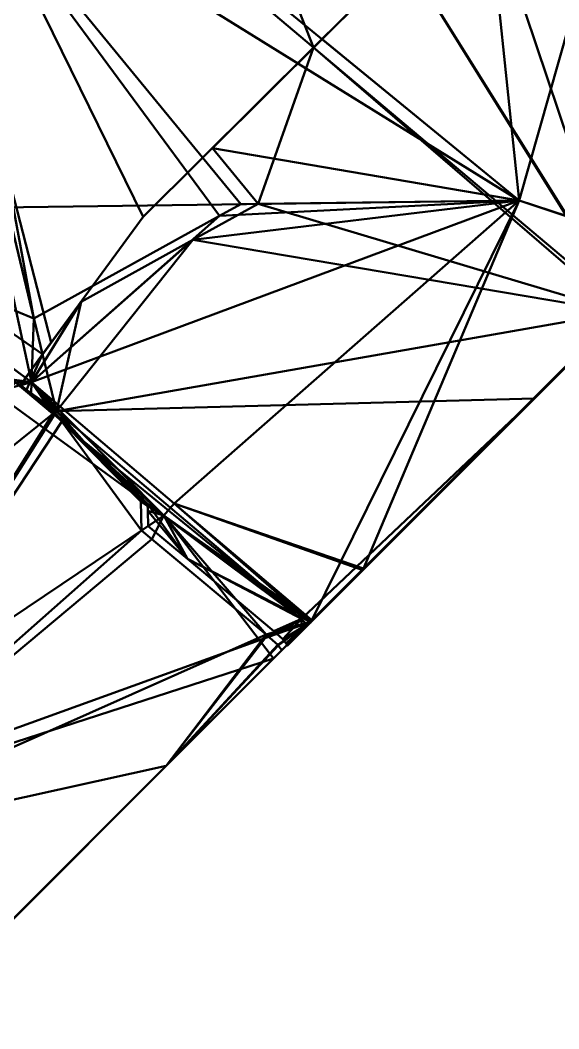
# Model space of a CAD drawing. Header units: metres. Extents: x -61.3 to -25, y -28 to 7.9.
# Drawn here: x -47.77 to -44.36, y -26.71 to -20.32 of the extents above; entities that cross this region are included whole.
import ezdxf

# ---------------------------------------------------------------- set-up
doc = ezdxf.new("R2010")
doc.units = ezdxf.units.M
for name, color, linetype, lineweight in [('0 BB  All Built Structures in Proposed site', 7, 'Continuous', 50), ('0 BB  All Untouched Project Ground Layers in Proposed site', 7, 'Continuous', 50), ('0 BB  Fill', 7, 'Continuous', 50)]:
    doc.layers.add(name, color=color, linetype=linetype, lineweight=lineweight)

# ---------------------------------------------------------------- blocks, each defined once
blk = doc.blocks.new('1a211841-4f0e-48f3-9a79-7b44c0794f60')
at = {"layer": '0 BB  All Built Structures in Proposed site', "color": 121, "linetype": 'Continuous', "lineweight": 50, "true_color": 0x6cfee8, "transparency": 33554687}
for points in [[(-45.9157, -20.4936, 31.6687), (-48.6526, -18.1883, 31.6687), (-47.5039, -16.4476, 32.2783)], [(-48.6526, -18.1883, 31.6992), (-45.9157, -20.4936, 31.6992), (-47.5039, -16.4476, 32.3088)], [(-45.9157, -20.4936, 31.6687), (-47.5039, -16.4476, 32.2783), (-45.336, -19.9178, 31.9082)], [(-47.5039, -16.4476, 32.3088), (-45.9157, -20.4936, 31.6992), (-45.336, -19.9178, 31.9387)], [(-47.6309, -22.4358, 31.1069), (-50.6803, -20.3203, 31.0948), (-48.6526, -18.1883, 31.6687)], [(-50.6803, -20.3203, 31.1253), (-47.6309, -22.4358, 31.1374), (-48.6526, -18.1883, 31.6992)], [(-47.6309, -22.4358, 31.1069), (-48.6526, -18.1883, 31.6687), (-47.5771, -22.3622, 31.1266)], [(-48.6526, -18.1883, 31.6992), (-47.6309, -22.4358, 31.1374), (-47.5771, -22.3622, 31.1571)], [(-47.5771, -22.3622, 31.1266), (-48.6526, -18.1883, 31.6687), (-46.9951, -21.5657, 31.34)], [(-48.6526, -18.1883, 31.6992), (-47.5771, -22.3622, 31.1571), (-46.9951, -21.5657, 31.3705)], [(-46.9951, -21.5657, 31.34), (-48.6526, -18.1883, 31.6687), (-45.9157, -20.4936, 31.6687)], [(-48.6526, -18.1883, 31.6992), (-46.9951, -21.5657, 31.3705), (-45.9157, -20.4936, 31.6992)], [(-45.9157, -20.4936, 31.6992), (-45.9157, -20.4936, 31.6687), (-45.336, -19.9178, 31.9082)], [(-45.9157, -20.4936, 31.6992), (-45.336, -19.9178, 31.9082), (-45.336, -19.9178, 31.9387)], [(-47.6309, -22.4358, 31.1069), (-47.774, -22.6316, 31.0591), (-50.6803, -20.3203, 31.0948)], [(-50.6803, -20.3203, 31.1253), (-47.774, -22.6316, 31.0896), (-47.6309, -22.4358, 31.1374)], [(-46.9951, -21.5657, 31.34), (-45.9157, -20.4936, 31.6687), (-46.9951, -21.5657, 31.3705)], [(-45.9157, -20.4936, 31.6992), (-46.9951, -21.5657, 31.3705), (-45.9157, -20.4936, 31.6687)], [(-47.5771, -22.3622, 31.1571), (-47.5771, -22.3622, 31.1266), (-46.9951, -21.5657, 31.34)], [(-47.5771, -22.3622, 31.1571), (-46.9951, -21.5657, 31.34), (-46.9951, -21.5657, 31.3705)], [(-47.6309, -22.4358, 31.1374), (-47.6309, -22.4358, 31.1069), (-47.5771, -22.3622, 31.1266)], [(-47.6309, -22.4358, 31.1374), (-47.5771, -22.3622, 31.1266), (-47.5771, -22.3622, 31.1571)], [(-47.774, -22.6316, 31.0896), (-47.774, -22.6316, 31.0591), (-47.6309, -22.4358, 31.1069)], [(-47.774, -22.6316, 31.0896), (-47.6309, -22.4358, 31.1069), (-47.6309, -22.4358, 31.1374)]]:
    blk.add_3dface(points, dxfattribs=at)
blk = doc.blocks.new('f19161e1-4d41-47b8-92b2-5d887346f939')
at = {"layer": '0 BB  All Untouched Project Ground Layers in Proposed site', "color": 40, "linetype": 'Continuous', "lineweight": 50, "true_color": 0xffd700, "transparency": 33554687}
for points in [[(-48.85, -17.9971, 31.0896), (-44.6147, -21.4613, 31.0896), (-49.1659, -21.5223, 30.5002)], [(-48.85, -17.9971, 31.6992), (-48.2406, -19.2152, 31.5871), (-44.6147, -21.4613, 31.6992)], [(-44.6147, -21.4613, 31.6992), (-43.7932, -18.5727, 32.3088), (-48.85, -17.9971, 31.6992)], [(-43.7932, -18.5727, 31.6992), (-44.6147, -21.4613, 31.0896), (-48.85, -17.9971, 31.0896)], [(-43.6055, -21.7987, 31.6992), (-43.7932, -18.5727, 32.3088), (-44.6147, -21.4613, 31.6992)], [(-43.6007, -21.7939, 31.0908), (-44.6147, -21.4613, 31.0896), (-43.7932, -18.5727, 31.6992)], [(-48.4738, -18.9314, 31.6009), (-47.7976, -22.162, 31.162), (-47.6855, -22.2085, 31.1674)], [(-47.6855, -22.2085, 31.1674), (-48.2407, -19.2151, 31.5864), (-48.4738, -18.9314, 31.6009)], [(-46.3754, -21.4849, 31.4712), (-48.2406, -19.2152, 31.5871), (-48.2407, -19.2151, 31.5864)], [(-46.3754, -21.4849, 31.4712), (-48.2407, -19.2151, 31.5864), (-46.3754, -21.4849, 31.4705)], [(-48.2407, -19.2151, 31.5864), (-47.6855, -22.2085, 31.1674), (-46.5108, -21.5597, 31.4392)], [(-46.3754, -21.4849, 31.4705), (-48.2407, -19.2151, 31.5864), (-46.5108, -21.5597, 31.4392)], [(-44.6147, -21.4613, 31.6992), (-48.2406, -19.2152, 31.5871), (-46.3754, -21.4849, 31.4712)], [(-47.7013, -22.6133, 30.48), (-49.1659, -21.5223, 30.5002), (-44.6147, -21.4613, 31.0896)], [(-47.9379, -22.6763, 30.48), (-49.1659, -21.5223, 30.5002), (-47.7013, -22.6133, 30.48)], [(-46.7978, -23.3805, 30.48), (-47.7013, -22.6133, 30.48), (-44.6147, -21.4613, 31.0896)], [(-47.7013, -22.6133, 31.0896), (-46.7978, -23.3805, 31.0896), (-44.6147, -21.4613, 31.6992)], [(-47.7013, -22.6133, 31.0896), (-44.6147, -21.4613, 31.6992), (-46.5108, -21.5597, 31.4399)], [(-45.9271, -24.1199, 31.0896), (-44.6147, -21.4613, 31.6992), (-46.7978, -23.3805, 31.0896)], [(-45.5996, -23.7925, 30.5778), (-46.7978, -23.3805, 30.48), (-44.6147, -21.4613, 31.0896)], [(-46.5108, -21.5597, 31.4399), (-44.6147, -21.4613, 31.6992), (-46.3754, -21.4849, 31.4712)], [(-46.5108, -21.5597, 31.4399), (-46.3754, -21.4849, 31.4712), (-46.3754, -21.4849, 31.4705)], [(-46.5108, -21.5597, 31.4399), (-46.3754, -21.4849, 31.4705), (-46.5108, -21.5597, 31.4392)], [(-45.9271, -24.1199, 31.0896), (-45.5996, -23.7925, 31.1874), (-44.6147, -21.4613, 31.6992)], [(-45.5996, -23.7925, 31.1874), (-43.6055, -21.7987, 31.6992), (-44.6147, -21.4613, 31.6992)], [(-43.6055, -21.7987, 31.0896), (-45.5996, -23.7925, 30.5778), (-44.6147, -21.4613, 31.0896)], [(-43.6007, -21.7939, 31.0908), (-43.6055, -21.7987, 31.0896), (-44.6147, -21.4613, 31.0896)], [(-46.5108, -21.5597, 31.4399), (-47.6855, -22.2085, 31.1681), (-47.7013, -22.6133, 31.0896)], [(-47.6855, -22.2085, 31.1681), (-46.5108, -21.5597, 31.4399), (-47.6855, -22.2085, 31.1674)], [(-46.5108, -21.5597, 31.4399), (-46.5108, -21.5597, 31.4392), (-47.6855, -22.2085, 31.1674)], [(-47.7013, -22.6133, 31.0896), (-48.9488, -21.684, 31.1068), (-48.8524, -21.7622, 31.1054)], [(-48.9488, -21.684, 31.1068), (-47.7013, -22.6133, 31.0896), (-47.7977, -22.162, 31.1627)], [(-47.7013, -22.6133, 31.0896), (-48.8524, -21.7622, 31.1054), (-47.8234, -22.5961, 31.0903)], [(-43.6055, -21.7987, 31.0896), (-43.6055, -21.7987, 31.6992), (-45.5996, -23.7925, 31.1874)], [(-43.6055, -21.7987, 31.0896), (-45.5996, -23.7925, 31.1874), (-45.5996, -23.7925, 30.5778)], [(-47.7977, -22.162, 31.1627), (-47.6855, -22.2085, 31.1681), (-47.6855, -22.2085, 31.1674)], [(-47.7977, -22.162, 31.1627), (-47.6855, -22.2085, 31.1674), (-47.7976, -22.162, 31.162)], [(-47.7977, -22.162, 31.1627), (-47.7013, -22.6133, 31.0896), (-47.6855, -22.2085, 31.1681)], [(-47.8234, -22.5961, 31.0903), (-47.8015, -22.6146, 31.0899), (-47.7013, -22.6133, 31.0896)], [(-47.8015, -22.6146, 31.0892), (-50.4026, -25.0932, 30.5227), (-47.5653, -22.8139, 31.0854)], [(-47.9379, -22.6763, 30.48), (-47.7013, -22.6133, 30.48), (-46.8629, -23.4572, 30.4641)], [(-47.8015, -22.6146, 31.0899), (-47.7786, -22.6339, 31.0896), (-47.7013, -22.6133, 31.0896)], [(-47.5653, -22.8139, 31.0854), (-47.7786, -22.6339, 31.0896), (-47.8015, -22.6146, 31.0892)], [(-47.5653, -22.8139, 31.0861), (-47.7013, -22.6133, 31.0896), (-47.7786, -22.6339, 31.0896)], [(-47.7786, -22.6339, 31.0896), (-47.5653, -22.8139, 31.0854), (-47.5653, -22.8139, 31.0861)], [(-47.7013, -22.6133, 30.48), (-46.7978, -23.3805, 30.48), (-46.8629, -23.4572, 30.4641)], [(-47.5101, -22.8616, 31.0851), (-47.7013, -22.6133, 31.0896), (-47.5564, -22.8164, 31.086)], [(-47.7013, -22.6133, 31.0896), (-47.5101, -22.8616, 31.0851), (-46.8629, -23.4572, 31.0737)], [(-47.7013, -22.6133, 31.0896), (-47.5653, -22.8139, 31.0861), (-47.5645, -22.8141, 31.0861)], [(-47.7013, -22.6133, 31.0896), (-47.5645, -22.8141, 31.0861), (-47.5564, -22.8164, 31.086)], [(-47.7013, -22.6133, 31.0896), (-46.8629, -23.4572, 31.0737), (-46.7978, -23.3805, 31.0896)], [(-46.8629, -23.4572, 30.4641), (-50.0993, -25.634, 29.8704), (-47.9379, -22.6763, 30.48)], [(-47.5653, -22.8139, 31.0854), (-50.4026, -25.0932, 30.5227), (-49.3019, -25.5841, 30.48)], [(-49.3019, -25.5841, 30.48), (-47.5645, -22.8141, 31.0854), (-47.5653, -22.8139, 31.0854)], [(-49.3019, -25.5841, 30.48), (-47.5564, -22.8164, 31.0853), (-47.5645, -22.8141, 31.0854)], [(-47.5101, -22.8616, 31.0845), (-47.5564, -22.8164, 31.0853), (-49.3019, -25.5841, 30.48)], [(-47.5101, -22.8616, 31.0845), (-49.3019, -25.5841, 30.48), (-47.004, -23.5521, 31.0471)], [(-47.5645, -22.8141, 31.0861), (-47.5653, -22.8139, 31.0861), (-47.5653, -22.8139, 31.0854)], [(-47.5645, -22.8141, 31.0861), (-47.5653, -22.8139, 31.0854), (-47.5645, -22.8141, 31.0854)], [(-47.5564, -22.8164, 31.086), (-47.5645, -22.8141, 31.0861), (-47.5564, -22.8164, 31.0853)], [(-47.5645, -22.8141, 31.0861), (-47.5645, -22.8141, 31.0854), (-47.5564, -22.8164, 31.0853)], [(-47.5101, -22.8616, 31.0851), (-47.5564, -22.8164, 31.086), (-47.5564, -22.8164, 31.0853)], [(-47.5101, -22.8616, 31.0851), (-47.5564, -22.8164, 31.0853), (-47.5101, -22.8616, 31.0845)], [(-47.0093, -23.3508, 31.0759), (-47.5101, -22.8616, 31.0851), (-47.0093, -23.3508, 31.0752)], [(-47.5101, -22.8616, 31.0851), (-47.5101, -22.8616, 31.0845), (-47.0093, -23.3508, 31.0752)], [(-47.5101, -22.8616, 31.0845), (-47.0089, -23.3677, 31.0728), (-47.0093, -23.3508, 31.0752)], [(-47.0089, -23.3677, 31.0728), (-47.5101, -22.8616, 31.0845), (-47.004, -23.5521, 31.0471)], [(-47.5101, -22.8616, 31.0851), (-47.0093, -23.3508, 31.0759), (-46.8629, -23.4572, 31.0737)], [(-47.0089, -23.3677, 31.0735), (-47.0093, -23.3508, 31.0759), (-47.0093, -23.3508, 31.0752)], [(-47.0089, -23.3677, 31.0735), (-47.0093, -23.3508, 31.0752), (-47.0089, -23.3677, 31.0728)], [(-47.0089, -23.3677, 31.0735), (-46.8629, -23.4572, 31.0737), (-47.0093, -23.3508, 31.0759)], [(-47.004, -23.5521, 31.0478), (-47.0089, -23.3677, 31.0735), (-47.004, -23.5521, 31.0471)], [(-47.0089, -23.3677, 31.0735), (-47.0089, -23.3677, 31.0728), (-47.004, -23.5521, 31.0471)], [(-47.0089, -23.3677, 31.0735), (-47.004, -23.5521, 31.0478), (-46.8629, -23.4572, 31.0737)], [(-45.9271, -24.1199, 30.48), (-46.8629, -23.4572, 30.4641), (-46.7978, -23.3805, 30.48)], [(-45.937, -24.1298, 31.0874), (-46.7978, -23.3805, 31.0896), (-46.8629, -23.4572, 31.0737)], [(-45.937, -24.1298, 31.0874), (-45.9271, -24.1199, 31.0896), (-46.7978, -23.3805, 31.0896)], [(-45.5996, -23.7925, 30.5778), (-45.9271, -24.1199, 30.48), (-46.7978, -23.3805, 30.48)], [(-45.937, -24.1298, 30.4778), (-50.0993, -25.634, 29.8704), (-46.8629, -23.4572, 30.4641)], [(-47.004, -23.5521, 31.0478), (-46.9388, -23.6066, 31.0479), (-46.8629, -23.4572, 31.0737)], [(-46.2151, -24.2105, 31.0492), (-46.8629, -23.4572, 31.0737), (-46.9388, -23.6066, 31.0479)], [(-45.9271, -24.1199, 30.48), (-45.937, -24.1298, 30.4778), (-46.8629, -23.4572, 30.4641)], [(-46.8629, -23.4572, 31.0737), (-46.2151, -24.2105, 31.0492), (-45.937, -24.1298, 31.0874)], [(-46.9388, -23.6065, 31.0472), (-47.004, -23.5521, 31.0471), (-49.3019, -25.5841, 30.48)], [(-46.9388, -23.6066, 31.0479), (-47.004, -23.5521, 31.0478), (-47.004, -23.5521, 31.0471)], [(-46.9388, -23.6066, 31.0479), (-47.004, -23.5521, 31.0471), (-46.9388, -23.6065, 31.0472)], [(-49.3019, -25.5841, 30.48), (-46.2151, -24.2105, 31.0485), (-46.9388, -23.6065, 31.0472)], [(-46.9388, -23.6066, 31.0479), (-46.9388, -23.6065, 31.0472), (-46.2151, -24.2105, 31.0485)], [(-46.2151, -24.2105, 31.0492), (-46.9388, -23.6066, 31.0479), (-46.2151, -24.2105, 31.0485)], [(-45.5996, -23.7925, 31.1874), (-45.9271, -24.1199, 31.0896), (-45.5996, -23.7925, 30.5778)], [(-45.9271, -24.1199, 30.48), (-45.5996, -23.7925, 30.5778), (-45.9271, -24.1199, 31.0896)], [(-45.937, -24.1298, 30.4778), (-46.1686, -24.3614, 30.4262), (-50.0993, -25.634, 29.8704)], [(-46.2091, -24.2159, 31.0492), (-45.937, -24.1298, 31.0874), (-46.2151, -24.2105, 31.0492)], [(-45.937, -24.1298, 31.0874), (-46.2091, -24.2159, 31.0492), (-46.1427, -24.2749, 31.0489)], [(-46.1175, -24.3103, 31.0465), (-46.1686, -24.3614, 30.4262), (-45.937, -24.1298, 30.4778)], [(-45.937, -24.1298, 31.0874), (-46.1427, -24.2749, 31.0489), (-46.139, -24.2801, 31.0486)], [(-45.937, -24.1298, 31.0874), (-46.139, -24.2801, 31.0486), (-46.1175, -24.3103, 31.0472)], [(-46.1175, -24.3103, 31.0465), (-45.937, -24.1298, 31.0874), (-46.1175, -24.3103, 31.0472)], [(-45.937, -24.1298, 30.4778), (-45.937, -24.1298, 31.0874), (-46.1175, -24.3103, 31.0465)], [(-45.9271, -24.1199, 30.48), (-45.9271, -24.1199, 31.0896), (-45.937, -24.1298, 31.0874)], [(-45.937, -24.1298, 30.4778), (-45.9271, -24.1199, 30.48), (-45.937, -24.1298, 31.0874)], [(-46.2151, -24.2105, 31.0485), (-49.3019, -25.5841, 30.48), (-46.8487, -25.0414, 30.8541)], [(-46.8487, -25.0414, 30.8541), (-46.2091, -24.2159, 31.0485), (-46.2151, -24.2105, 31.0485)], [(-46.1427, -24.2749, 31.0482), (-46.2091, -24.2159, 31.0485), (-46.8487, -25.0414, 30.8541)], [(-46.2091, -24.2159, 31.0492), (-46.2151, -24.2105, 31.0492), (-46.2151, -24.2105, 31.0485)], [(-46.2091, -24.2159, 31.0492), (-46.2151, -24.2105, 31.0485), (-46.2091, -24.2159, 31.0485)], [(-46.1427, -24.2749, 31.0489), (-46.2091, -24.2159, 31.0492), (-46.1427, -24.2749, 31.0482)], [(-46.2091, -24.2159, 31.0492), (-46.2091, -24.2159, 31.0485), (-46.1427, -24.2749, 31.0482)], [(-46.8487, -25.0414, 30.8541), (-46.139, -24.2801, 31.0479), (-46.1427, -24.2749, 31.0482)], [(-46.8487, -25.0414, 30.8541), (-46.1175, -24.3103, 31.0465), (-46.139, -24.2801, 31.0479)], [(-46.8487, -25.0414, 30.8541), (-46.1686, -24.3614, 30.4262), (-46.1175, -24.3103, 31.0465)], [(-46.139, -24.2801, 31.0486), (-46.1427, -24.2749, 31.0489), (-46.1427, -24.2749, 31.0482)], [(-46.139, -24.2801, 31.0486), (-46.1427, -24.2749, 31.0482), (-46.139, -24.2801, 31.0479)], [(-46.1175, -24.3103, 31.0465), (-46.1175, -24.3103, 31.0472), (-46.139, -24.2801, 31.0479)], [(-46.1175, -24.3103, 31.0472), (-46.139, -24.2801, 31.0486), (-46.139, -24.2801, 31.0479)], [(-46.1686, -24.3614, 30.4262), (-48.5144, -26.7068, 30.0192), (-50.0993, -25.634, 29.8704)], [(-46.8487, -25.0414, 30.8541), (-48.5144, -26.7068, 30.0192), (-46.1686, -24.3614, 30.4262)], [(-49.3019, -25.5841, 30.48), (-48.2722, -26.4646, 30.48), (-46.8487, -25.0414, 30.8541)], [(-48.5144, -26.7068, 30.0192), (-46.8487, -25.0414, 30.8541), (-48.2722, -26.4646, 30.48)]]:
    blk.add_3dface(points, dxfattribs=at)
blk = doc.blocks.new('1b2ab502-d486-4e63-b1bb-fa146fe8643c')
at = {"layer": '0 BB  All Untouched Project Ground Layers in Proposed site', "color": 227, "linetype": 'Continuous', "lineweight": 50, "true_color": 0x8b3573, "transparency": 33554687}
for points in [[(-48.85, -17.9971, 31.0896), (-49.1659, -21.5223, 30.5002), (-44.6147, -21.4613, 31.0896)], [(-48.85, -17.9971, 30.1752), (-44.6147, -21.4613, 30.1752), (-49.1659, -21.5223, 29.5858)], [(-44.6147, -21.4613, 31.0896), (-43.7932, -18.5727, 31.6992), (-48.85, -17.9971, 31.0896)], [(-43.7932, -18.5727, 30.7848), (-44.6147, -21.4613, 30.1752), (-48.85, -17.9971, 30.1752)], [(-43.6055, -21.7987, 31.0896), (-43.7932, -18.5727, 31.6992), (-44.6147, -21.4613, 31.0896)], [(-43.6007, -21.7939, 30.1764), (-44.6147, -21.4613, 30.1752), (-43.7932, -18.5727, 30.7848)], [(-49.1659, -21.5223, 30.5002), (-47.7013, -22.6133, 30.48), (-44.6147, -21.4613, 31.0896)], [(-47.7013, -22.6133, 29.5656), (-49.1659, -21.5223, 29.5858), (-44.6147, -21.4613, 30.1752)], [(-47.9379, -22.6763, 30.48), (-47.7013, -22.6133, 30.48), (-49.1659, -21.5223, 30.5002)], [(-47.9379, -22.6763, 29.5656), (-49.1659, -21.5223, 29.5858), (-47.7013, -22.6133, 29.5656)], [(-47.7013, -22.6133, 30.48), (-46.7978, -23.3805, 30.48), (-44.6147, -21.4613, 31.0896)], [(-46.7978, -23.3805, 29.5656), (-47.7013, -22.6133, 29.5656), (-44.6147, -21.4613, 30.1752)], [(-45.9271, -24.1199, 30.48), (-44.6147, -21.4613, 31.0896), (-46.7978, -23.3805, 30.48)], [(-45.5996, -23.7925, 29.6634), (-46.7978, -23.3805, 29.5656), (-44.6147, -21.4613, 30.1752)], [(-45.9271, -24.1199, 30.48), (-45.5996, -23.7925, 30.5778), (-44.6147, -21.4613, 31.0896)], [(-45.5996, -23.7925, 30.5778), (-43.6055, -21.7987, 31.0896), (-44.6147, -21.4613, 31.0896)], [(-43.6055, -21.7987, 30.1752), (-45.5996, -23.7925, 29.6634), (-44.6147, -21.4613, 30.1752)], [(-43.6007, -21.7939, 30.1764), (-43.6055, -21.7987, 30.1752), (-44.6147, -21.4613, 30.1752)], [(-45.5996, -23.7925, 30.5778), (-45.5996, -23.7925, 29.6634), (-43.6055, -21.7987, 30.1752)], [(-43.6055, -21.7987, 31.0896), (-45.5996, -23.7925, 30.5778), (-43.6055, -21.7987, 30.1752)], [(-47.9379, -22.6763, 30.48), (-46.8629, -23.4572, 30.4641), (-47.7013, -22.6133, 30.48)], [(-47.9379, -22.6763, 29.5656), (-47.7013, -22.6133, 29.5656), (-46.8629, -23.4572, 29.5497)], [(-47.7013, -22.6133, 30.48), (-46.8629, -23.4572, 30.4641), (-46.7978, -23.3805, 30.48)], [(-47.7013, -22.6133, 29.5656), (-46.7978, -23.3805, 29.5656), (-46.8629, -23.4572, 29.5497)], [(-47.9379, -22.6763, 30.48), (-50.0993, -25.634, 29.8704), (-46.8629, -23.4572, 30.4641)], [(-46.8629, -23.4572, 29.5497), (-50.0993, -25.634, 28.956), (-47.9379, -22.6763, 29.5656)], [(-45.937, -24.1298, 30.4778), (-46.7978, -23.3805, 30.48), (-46.8629, -23.4572, 30.4641)], [(-45.9271, -24.1199, 29.5656), (-46.8629, -23.4572, 29.5497), (-46.7978, -23.3805, 29.5656)], [(-45.937, -24.1298, 30.4778), (-45.9271, -24.1199, 30.48), (-46.7978, -23.3805, 30.48)], [(-45.5996, -23.7925, 29.6634), (-45.9271, -24.1199, 29.5656), (-46.7978, -23.3805, 29.5656)], [(-46.1686, -24.3614, 30.4262), (-46.8629, -23.4572, 30.4641), (-50.0993, -25.634, 29.8704)], [(-45.937, -24.1298, 29.5634), (-50.0993, -25.634, 28.956), (-46.8629, -23.4572, 29.5497)], [(-46.1686, -24.3614, 30.4262), (-45.937, -24.1298, 30.4778), (-46.8629, -23.4572, 30.4641)], [(-45.9271, -24.1199, 29.5656), (-45.937, -24.1298, 29.5634), (-46.8629, -23.4572, 29.5497)], [(-45.5996, -23.7925, 30.5778), (-45.9271, -24.1199, 30.48), (-45.5996, -23.7925, 29.6634)], [(-45.5996, -23.7925, 29.6634), (-45.9271, -24.1199, 30.48), (-45.9271, -24.1199, 29.5656)], [(-45.937, -24.1298, 29.5634), (-46.1686, -24.3614, 29.5118), (-50.0993, -25.634, 28.956)], [(-46.1686, -24.3614, 30.4262), (-45.937, -24.1298, 29.5634), (-45.937, -24.1298, 30.4778)], [(-46.1686, -24.3614, 29.5118), (-45.937, -24.1298, 29.5634), (-46.1686, -24.3614, 30.4262)], [(-45.937, -24.1298, 30.4778), (-45.9271, -24.1199, 29.5656), (-45.9271, -24.1199, 30.48)], [(-45.9271, -24.1199, 29.5656), (-45.937, -24.1298, 30.4778), (-45.937, -24.1298, 29.5634)], [(-48.5144, -26.7068, 30.0192), (-46.1686, -24.3614, 30.4262), (-50.0993, -25.634, 29.8704)], [(-46.1686, -24.3614, 29.5118), (-48.5144, -26.7068, 29.1048), (-50.0993, -25.634, 28.956)], [(-48.5144, -26.7068, 30.0192), (-46.1686, -24.3614, 29.5118), (-46.1686, -24.3614, 30.4262)], [(-46.1686, -24.3614, 29.5118), (-48.5144, -26.7068, 30.0192), (-48.5144, -26.7068, 29.1048)]]:
    blk.add_3dface(points, dxfattribs=at)
blk = doc.blocks.new('ddf992bc-4f9a-490d-82f3-f35fdbdac8a4')
at = {"layer": '0 BB  All Untouched Project Ground Layers in Proposed site', "color": 217, "linetype": 'Continuous', "lineweight": 50, "true_color": 0x8b318b, "transparency": 33554687}
for points in [[(-48.85, -17.9971, 30.1752), (-49.1659, -21.5223, 29.5858), (-44.6147, -21.4613, 30.1752)], [(-48.85, -17.9971, 29.5656), (-44.6147, -21.4613, 29.5656), (-49.1659, -21.5223, 28.9762)], [(-44.6147, -21.4613, 30.1752), (-43.7932, -18.5727, 30.7848), (-48.85, -17.9971, 30.1752)], [(-43.7932, -18.5727, 30.1752), (-44.6147, -21.4613, 29.5656), (-48.85, -17.9971, 29.5656)], [(-43.6055, -21.7987, 30.1752), (-43.7932, -18.5727, 30.7848), (-44.6147, -21.4613, 30.1752)], [(-43.6007, -21.7939, 29.5668), (-44.6147, -21.4613, 29.5656), (-43.7932, -18.5727, 30.1752)], [(-49.1659, -21.5223, 29.5858), (-47.7013, -22.6133, 29.5656), (-44.6147, -21.4613, 30.1752)], [(-47.7013, -22.6133, 28.956), (-49.1659, -21.5223, 28.9762), (-44.6147, -21.4613, 29.5656)], [(-47.9379, -22.6763, 29.5656), (-47.7013, -22.6133, 29.5656), (-49.1659, -21.5223, 29.5858)], [(-47.9379, -22.6763, 28.956), (-49.1659, -21.5223, 28.9762), (-47.7013, -22.6133, 28.956)], [(-47.7013, -22.6133, 29.5656), (-46.7978, -23.3805, 29.5656), (-44.6147, -21.4613, 30.1752)], [(-46.7978, -23.3805, 28.956), (-47.7013, -22.6133, 28.956), (-44.6147, -21.4613, 29.5656)], [(-45.9271, -24.1199, 29.5656), (-44.6147, -21.4613, 30.1752), (-46.7978, -23.3805, 29.5656)], [(-45.5996, -23.7925, 29.0538), (-46.7978, -23.3805, 28.956), (-44.6147, -21.4613, 29.5656)], [(-45.9271, -24.1199, 29.5656), (-45.5996, -23.7925, 29.6634), (-44.6147, -21.4613, 30.1752)], [(-45.5996, -23.7925, 29.6634), (-43.6055, -21.7987, 30.1752), (-44.6147, -21.4613, 30.1752)], [(-43.6055, -21.7987, 29.5656), (-45.5996, -23.7925, 29.0538), (-44.6147, -21.4613, 29.5656)], [(-43.6007, -21.7939, 29.5668), (-43.6055, -21.7987, 29.5656), (-44.6147, -21.4613, 29.5656)], [(-45.5996, -23.7925, 29.6634), (-45.5996, -23.7925, 29.0538), (-43.6055, -21.7987, 29.5656)], [(-43.6055, -21.7987, 30.1752), (-45.5996, -23.7925, 29.6634), (-43.6055, -21.7987, 29.5656)], [(-47.9379, -22.6763, 29.5656), (-46.8629, -23.4572, 29.5497), (-47.7013, -22.6133, 29.5656)], [(-47.9379, -22.6763, 28.956), (-47.7013, -22.6133, 28.956), (-46.8629, -23.4572, 28.9401)], [(-47.7013, -22.6133, 29.5656), (-46.8629, -23.4572, 29.5497), (-46.7978, -23.3805, 29.5656)], [(-47.7013, -22.6133, 28.956), (-46.7978, -23.3805, 28.956), (-46.8629, -23.4572, 28.9401)], [(-47.9379, -22.6763, 29.5656), (-50.0993, -25.634, 28.956), (-46.8629, -23.4572, 29.5497)], [(-46.8629, -23.4572, 28.9401), (-50.0993, -25.634, 28.3464), (-47.9379, -22.6763, 28.956)], [(-45.937, -24.1298, 29.5634), (-46.7978, -23.3805, 29.5656), (-46.8629, -23.4572, 29.5497)], [(-45.9271, -24.1199, 28.956), (-46.8629, -23.4572, 28.9401), (-46.7978, -23.3805, 28.956)], [(-45.937, -24.1298, 29.5634), (-45.9271, -24.1199, 29.5656), (-46.7978, -23.3805, 29.5656)], [(-45.5996, -23.7925, 29.0538), (-45.9271, -24.1199, 28.956), (-46.7978, -23.3805, 28.956)], [(-46.1686, -24.3614, 29.5118), (-46.8629, -23.4572, 29.5497), (-50.0993, -25.634, 28.956)], [(-45.937, -24.1298, 28.9538), (-50.0993, -25.634, 28.3464), (-46.8629, -23.4572, 28.9401)], [(-46.1686, -24.3614, 29.5118), (-45.937, -24.1298, 29.5634), (-46.8629, -23.4572, 29.5497)], [(-45.9271, -24.1199, 28.956), (-45.937, -24.1298, 28.9538), (-46.8629, -23.4572, 28.9401)], [(-45.5996, -23.7925, 29.6634), (-45.9271, -24.1199, 29.5656), (-45.5996, -23.7925, 29.0538)], [(-45.5996, -23.7925, 29.0538), (-45.9271, -24.1199, 29.5656), (-45.9271, -24.1199, 28.956)], [(-45.937, -24.1298, 28.9538), (-46.1686, -24.3614, 28.9022), (-50.0993, -25.634, 28.3464)], [(-46.1686, -24.3614, 29.5118), (-45.937, -24.1298, 28.9538), (-45.937, -24.1298, 29.5634)], [(-46.1686, -24.3614, 28.9022), (-45.937, -24.1298, 28.9538), (-46.1686, -24.3614, 29.5118)], [(-45.937, -24.1298, 29.5634), (-45.9271, -24.1199, 28.956), (-45.9271, -24.1199, 29.5656)], [(-45.9271, -24.1199, 28.956), (-45.937, -24.1298, 29.5634), (-45.937, -24.1298, 28.9538)], [(-48.5144, -26.7068, 29.1048), (-46.1686, -24.3614, 29.5118), (-50.0993, -25.634, 28.956)], [(-46.1686, -24.3614, 28.9022), (-48.5144, -26.7068, 28.4952), (-50.0993, -25.634, 28.3464)], [(-48.5144, -26.7068, 29.1048), (-46.1686, -24.3614, 28.9022), (-46.1686, -24.3614, 29.5118)], [(-46.1686, -24.3614, 28.9022), (-48.5144, -26.7068, 29.1048), (-48.5144, -26.7068, 28.4952)]]:
    blk.add_3dface(points, dxfattribs=at)
blk = doc.blocks.new('0c24cc1f-feeb-454a-a965-ad1ec503f3fa')
at = {"layer": '0 BB  All Untouched Project Ground Layers in Proposed site', "color": 227, "linetype": 'Continuous', "lineweight": 50, "true_color": 0x8b3573, "transparency": 33554687}
for points in [[(-48.85, -17.9971, 29.5656), (-49.1659, -21.5223, 28.9762), (-44.6147, -21.4613, 29.5656)], [(-48.85, -17.9971, 25.7128), (-44.6147, -21.4613, 25.7128), (-49.1659, -21.5223, 25.1234)], [(-44.6147, -21.4613, 29.5656), (-43.7932, -18.5727, 30.1752), (-48.85, -17.9971, 29.5656)], [(-43.7932, -18.5727, 26.3224), (-44.6147, -21.4613, 25.7128), (-48.85, -17.9971, 25.7128)], [(-43.6055, -21.7987, 29.5656), (-43.7932, -18.5727, 30.1752), (-44.6147, -21.4613, 29.5656)], [(-43.6007, -21.7939, 25.714), (-44.6147, -21.4613, 25.7128), (-43.7932, -18.5727, 26.3224)], [(-49.1659, -21.5223, 28.9762), (-47.7013, -22.6133, 28.956), (-44.6147, -21.4613, 29.5656)], [(-47.7013, -22.6133, 25.1032), (-49.1659, -21.5223, 25.1234), (-44.6147, -21.4613, 25.7128)], [(-47.9379, -22.6763, 28.956), (-47.7013, -22.6133, 28.956), (-49.1659, -21.5223, 28.9762)], [(-47.9379, -22.6763, 25.1032), (-49.1659, -21.5223, 25.1234), (-47.7013, -22.6133, 25.1032)], [(-47.7013, -22.6133, 28.956), (-46.7978, -23.3805, 28.956), (-44.6147, -21.4613, 29.5656)], [(-46.7978, -23.3805, 25.1032), (-47.7013, -22.6133, 25.1032), (-44.6147, -21.4613, 25.7128)], [(-45.9271, -24.1199, 28.956), (-44.6147, -21.4613, 29.5656), (-46.7978, -23.3805, 28.956)], [(-45.5996, -23.7925, 25.201), (-46.7978, -23.3805, 25.1032), (-44.6147, -21.4613, 25.7128)], [(-45.9271, -24.1199, 28.956), (-45.5996, -23.7925, 29.0538), (-44.6147, -21.4613, 29.5656)], [(-45.5996, -23.7925, 29.0538), (-43.6055, -21.7987, 29.5656), (-44.6147, -21.4613, 29.5656)], [(-43.6055, -21.7987, 25.7128), (-45.5996, -23.7925, 25.201), (-44.6147, -21.4613, 25.7128)], [(-43.6007, -21.7939, 25.714), (-43.6055, -21.7987, 25.7128), (-44.6147, -21.4613, 25.7128)], [(-43.6055, -21.7987, 25.7128), (-43.6055, -21.7987, 29.5656), (-45.5996, -23.7925, 29.0538)], [(-43.6055, -21.7987, 25.7128), (-45.5996, -23.7925, 29.0538), (-45.5996, -23.7925, 25.201)], [(-47.9379, -22.6763, 28.956), (-46.8629, -23.4572, 28.9401), (-47.7013, -22.6133, 28.956)], [(-47.9379, -22.6763, 25.1032), (-47.7013, -22.6133, 25.1032), (-46.8629, -23.4572, 25.0873)], [(-47.7013, -22.6133, 28.956), (-46.8629, -23.4572, 28.9401), (-46.7978, -23.3805, 28.956)], [(-47.7013, -22.6133, 25.1032), (-46.7978, -23.3805, 25.1032), (-46.8629, -23.4572, 25.0873)], [(-47.9379, -22.6763, 28.956), (-50.0993, -25.634, 28.3464), (-46.8629, -23.4572, 28.9401)], [(-46.8629, -23.4572, 25.0873), (-50.0993, -25.634, 24.4936), (-47.9379, -22.6763, 25.1032)], [(-45.937, -24.1298, 28.9538), (-46.7978, -23.3805, 28.956), (-46.8629, -23.4572, 28.9401)], [(-45.9271, -24.1199, 25.1032), (-46.8629, -23.4572, 25.0873), (-46.7978, -23.3805, 25.1032)], [(-45.937, -24.1298, 28.9538), (-45.9271, -24.1199, 28.956), (-46.7978, -23.3805, 28.956)], [(-45.5996, -23.7925, 25.201), (-45.9271, -24.1199, 25.1032), (-46.7978, -23.3805, 25.1032)], [(-46.1686, -24.3614, 28.9022), (-46.8629, -23.4572, 28.9401), (-50.0993, -25.634, 28.3464)], [(-45.937, -24.1298, 25.101), (-50.0993, -25.634, 24.4936), (-46.8629, -23.4572, 25.0873)], [(-46.1686, -24.3614, 28.9022), (-45.937, -24.1298, 28.9538), (-46.8629, -23.4572, 28.9401)], [(-45.9271, -24.1199, 25.1032), (-45.937, -24.1298, 25.101), (-46.8629, -23.4572, 25.0873)], [(-45.5996, -23.7925, 25.201), (-45.937, -24.1298, 28.9538), (-46.1686, -24.3614, 28.9022)], [(-45.5996, -23.7925, 25.201), (-46.1686, -24.3614, 28.9022), (-45.9271, -24.1199, 25.1032)], [(-45.5996, -23.7925, 25.201), (-45.9271, -24.1199, 28.956), (-45.937, -24.1298, 28.9538)], [(-45.5996, -23.7925, 25.201), (-45.5996, -23.7925, 29.0538), (-45.9271, -24.1199, 28.956)], [(-45.937, -24.1298, 25.101), (-46.1686, -24.3614, 25.0494), (-50.0993, -25.634, 24.4936)], [(-45.9271, -24.1199, 25.1032), (-46.1686, -24.3614, 28.9022), (-45.937, -24.1298, 25.101)], [(-46.1686, -24.3614, 28.9022), (-46.1686, -24.3614, 25.0494), (-45.937, -24.1298, 25.101)], [(-48.5144, -26.7068, 28.4952), (-46.1686, -24.3614, 28.9022), (-50.0993, -25.634, 28.3464)], [(-46.1686, -24.3614, 25.0494), (-48.5144, -26.7068, 24.6424), (-50.0993, -25.634, 24.4936)], [(-46.1686, -24.3614, 25.0494), (-46.1686, -24.3614, 28.9022), (-48.5144, -26.7068, 28.4952)], [(-46.1686, -24.3614, 25.0494), (-48.5144, -26.7068, 28.4952), (-48.5144, -26.7068, 24.6424)]]:
    blk.add_3dface(points, dxfattribs=at)
blk = doc.blocks.new('b6f2baf6-b7b9-4251-ac9d-4452694c6ea6')
at = {"layer": '0 BB  Fill', "color": 40, "linetype": 'Continuous', "lineweight": 50, "true_color": 0xffd700, "transparency": 33554687}
for points in [[(-43.7932, -18.5727, 32.3088), (-44.6147, -21.4613, 31.6992), (-44.8269, -19.4122, 32.0203)], [(-43.6004, -21.7992, 31.6994), (-44.6147, -21.4613, 31.6992), (-43.7932, -18.5727, 32.3088)], [(-45.8624, -20.4407, 31.6992), (-44.8269, -19.4122, 32.0203), (-44.6147, -21.4613, 31.6992)], [(-44.8269, -19.4122, 32.0203), (-45.8624, -20.4407, 31.6992), (-45.336, -19.9178, 31.9387)], [(-45.336, -19.9178, 31.9387), (-43.9453, -22.1441, 31.7013), (-44.8545, -19.4396, 32.0831)], [(-44.8545, -19.4396, 32.0831), (-43.9453, -22.1441, 31.7013), (-41.9281, -20.1271, 32.3088)], [(-43.9502, -22.149, 31.6992), (-45.336, -19.9178, 31.9387), (-45.9157, -20.4936, 31.6992)], [(-45.9157, -20.4936, 31.6992), (-45.336, -19.9178, 31.9387), (-45.8624, -20.4407, 31.6992)], [(-43.9502, -22.149, 31.6992), (-43.9453, -22.1441, 31.7013), (-45.336, -19.9178, 31.9387)], [(-46.5565, -21.1301, 31.5034), (-45.8624, -20.4407, 31.6992), (-44.6147, -21.4613, 31.6992)], [(-45.8624, -20.4407, 31.6992), (-46.5565, -21.1301, 31.5034), (-45.9157, -20.4936, 31.6992)], [(-45.9157, -20.4936, 31.6992), (-46.5565, -21.1301, 31.5041), (-46.2662, -21.4834, 31.486)], [(-45.9157, -20.4936, 31.6992), (-46.5565, -21.1301, 31.5034), (-46.5565, -21.1301, 31.5041)], [(-43.9712, -22.17, 31.6928), (-45.9157, -20.4936, 31.6992), (-46.2662, -21.4834, 31.486)], [(-45.9157, -20.4936, 31.6992), (-43.9712, -22.17, 31.6928), (-43.9502, -22.149, 31.6992)], [(-46.5565, -21.1301, 31.5041), (-46.5565, -21.1301, 31.5034), (-46.2662, -21.4834, 31.486)], [(-46.5565, -21.1301, 31.5034), (-46.2662, -21.4834, 31.4853), (-46.2662, -21.4834, 31.486)], [(-46.5565, -21.1301, 31.5034), (-44.6147, -21.4613, 31.6992), (-46.2662, -21.4834, 31.4853)], [(-46.7978, -23.3805, 31.0896), (-47.7013, -22.6133, 31.0896), (-44.6147, -21.4613, 31.6992)], [(-47.7013, -22.6133, 31.0896), (-46.68, -21.712, 31.3896), (-44.6147, -21.4613, 31.6992)], [(-45.6037, -23.8023, 31.1853), (-46.7978, -23.3805, 31.0896), (-44.6147, -21.4613, 31.6992)], [(-46.2662, -21.4834, 31.4853), (-44.6147, -21.4613, 31.6992), (-46.68, -21.712, 31.3896)], [(-46.2662, -21.4834, 31.4853), (-46.68, -21.712, 31.3896), (-46.6799, -21.712, 31.3903)], [(-46.2662, -21.4834, 31.486), (-46.6799, -21.712, 31.3903), (-43.9712, -22.17, 31.6928)], [(-46.2662, -21.4834, 31.4853), (-46.6799, -21.712, 31.3903), (-46.2662, -21.4834, 31.486)], [(-43.6013, -21.8001, 31.6992), (-45.6037, -23.8023, 31.1853), (-44.6147, -21.4613, 31.6992)], [(-43.6004, -21.7992, 31.6994), (-43.6013, -21.8001, 31.6992), (-44.6147, -21.4613, 31.6992)], [(-46.68, -21.712, 31.3896), (-47.7013, -22.6133, 31.0896), (-47.3876, -22.1028, 31.2259)], [(-43.9712, -22.17, 31.6928), (-46.6799, -21.712, 31.3903), (-47.544, -22.7968, 31.0896)], [(-47.3876, -22.1028, 31.2266), (-47.544, -22.7968, 31.0896), (-46.6799, -21.712, 31.3903)], [(-47.3876, -22.1028, 31.2259), (-47.3876, -22.1028, 31.2266), (-46.6799, -21.712, 31.3903)], [(-47.3876, -22.1028, 31.2259), (-46.6799, -21.712, 31.3903), (-46.68, -21.712, 31.3896)], [(-43.6013, -21.8001, 31.6992), (-44.5168, -22.7155, 31.5264), (-45.6037, -23.8023, 31.1853)], [(-43.9712, -22.17, 31.6928), (-44.5168, -22.7155, 31.5264), (-43.6013, -21.8001, 31.6992)], [(-47.7397, -22.5847, 31.0901), (-47.3876, -22.1028, 31.2259), (-47.7013, -22.6133, 31.0896)], [(-47.7397, -22.5847, 31.0901), (-47.6309, -22.4358, 31.1374), (-47.3876, -22.1028, 31.2259)], [(-47.3876, -22.1028, 31.2266), (-47.3876, -22.1028, 31.2259), (-47.6309, -22.4358, 31.1374)], [(-47.3876, -22.1028, 31.2266), (-47.6309, -22.4358, 31.1374), (-47.544, -22.7968, 31.0896)], [(-44.5168, -22.7155, 31.5264), (-43.9712, -22.17, 31.6928), (-47.544, -22.7968, 31.0896)], [(-47.6309, -22.4358, 31.1374), (-47.7397, -22.5847, 31.0901), (-47.7718, -22.6286, 31.0903)], [(-47.7718, -22.6286, 31.0903), (-47.7686, -22.6312, 31.0903), (-47.6309, -22.4358, 31.1374)], [(-47.7337, -22.6605, 31.0896), (-47.6309, -22.4358, 31.1374), (-47.7686, -22.6312, 31.0903)], [(-47.6309, -22.4358, 31.1374), (-47.7337, -22.6605, 31.0896), (-47.544, -22.7968, 31.0896)], [(-47.7718, -22.6286, 31.0896), (-47.7397, -22.5847, 31.0901), (-47.7013, -22.6133, 31.0896)], [(-47.7718, -22.6286, 31.0903), (-47.7397, -22.5847, 31.0901), (-47.7718, -22.6286, 31.0896)], [(-47.7718, -22.6286, 31.0896), (-47.7013, -22.6133, 31.0896), (-47.7686, -22.6312, 31.0896)], [(-47.7718, -22.6286, 31.0903), (-47.7718, -22.6286, 31.0896), (-47.7686, -22.6312, 31.0896)], [(-47.7718, -22.6286, 31.0903), (-47.7686, -22.6312, 31.0896), (-47.7686, -22.6312, 31.0903)], [(-47.7013, -22.6133, 31.0896), (-47.7033, -22.6861, 31.0885), (-47.7686, -22.6312, 31.0896)], [(-47.7686, -22.6312, 31.0896), (-47.7337, -22.6605, 31.0896), (-47.7686, -22.6312, 31.0903)], [(-47.7033, -22.6861, 31.0885), (-47.7337, -22.6605, 31.0896), (-47.7686, -22.6312, 31.0896)], [(-47.7337, -22.6605, 31.0896), (-47.7033, -22.6861, 31.0885), (-47.7033, -22.6861, 31.0891)], [(-47.7337, -22.6605, 31.0896), (-47.7033, -22.6861, 31.0891), (-47.544, -22.7968, 31.0896)], [(-47.7033, -22.6861, 31.0885), (-47.7013, -22.6133, 31.0896), (-47.5581, -22.8081, 31.0861)], [(-46.8629, -23.4572, 31.0737), (-47.7013, -22.6133, 31.0896), (-46.7978, -23.3805, 31.0896)], [(-47.5563, -22.8086, 31.0861), (-47.5581, -22.8081, 31.0861), (-47.7013, -22.6133, 31.0896)], [(-47.7013, -22.6133, 31.0896), (-47.5522, -22.8098, 31.0861), (-47.5563, -22.8086, 31.0861)], [(-47.3705, -22.9873, 31.0827), (-47.5522, -22.8098, 31.0861), (-47.7013, -22.6133, 31.0896)], [(-46.8629, -23.4572, 31.0737), (-47.3705, -22.9873, 31.0827), (-47.7013, -22.6133, 31.0896)], [(-47.7033, -22.6861, 31.0885), (-47.5581, -22.8081, 31.0861), (-47.5581, -22.8081, 31.0868)], [(-47.7033, -22.6861, 31.0885), (-47.5581, -22.8081, 31.0868), (-47.7033, -22.6861, 31.0891)], [(-47.7033, -22.6861, 31.0891), (-47.5581, -22.8081, 31.0868), (-47.544, -22.7968, 31.0896)], [(-44.5168, -22.7155, 31.5264), (-47.544, -22.7968, 31.0896), (-45.992, -24.1113, 31.0896)], [(-45.954, -24.1525, 31.0888), (-44.5168, -22.7155, 31.5264), (-45.992, -24.1113, 31.0896)], [(-44.5168, -22.7155, 31.5264), (-45.954, -24.1525, 31.0888), (-45.6037, -23.8023, 31.1853)], [(-47.5581, -22.8081, 31.0868), (-47.5563, -22.8086, 31.0868), (-47.544, -22.7968, 31.0896)], [(-47.5563, -22.8086, 31.0868), (-47.5522, -22.8098, 31.0868), (-47.544, -22.7968, 31.0896)], [(-47.5522, -22.8098, 31.0868), (-47.3706, -22.9873, 31.0834), (-47.544, -22.7968, 31.0896)], [(-47.3706, -22.9873, 31.0834), (-45.992, -24.1113, 31.0896), (-47.544, -22.7968, 31.0896)], [(-47.5581, -22.8081, 31.0861), (-47.5563, -22.8086, 31.0861), (-47.5563, -22.8086, 31.0868)], [(-47.5581, -22.8081, 31.0861), (-47.5563, -22.8086, 31.0868), (-47.5581, -22.8081, 31.0868)], [(-47.5563, -22.8086, 31.0861), (-47.5522, -22.8098, 31.0861), (-47.5563, -22.8086, 31.0868)], [(-47.5522, -22.8098, 31.0861), (-47.5522, -22.8098, 31.0868), (-47.5563, -22.8086, 31.0868)], [(-47.5522, -22.8098, 31.0861), (-47.3705, -22.9873, 31.0827), (-47.3706, -22.9873, 31.0834)], [(-47.5522, -22.8098, 31.0861), (-47.3706, -22.9873, 31.0834), (-47.5522, -22.8098, 31.0868)], [(-47.3705, -22.9873, 31.0827), (-46.9668, -23.3817, 31.0752), (-47.3706, -22.9873, 31.0834)], [(-46.9668, -23.3817, 31.0752), (-46.9668, -23.3817, 31.0759), (-47.3706, -22.9873, 31.0834)], [(-45.992, -24.1113, 31.0896), (-47.3706, -22.9873, 31.0834), (-46.9668, -23.3817, 31.0759)], [(-47.3705, -22.9873, 31.0827), (-46.8629, -23.4572, 31.0737), (-46.9668, -23.3817, 31.0752)], [(-46.9668, -23.3817, 31.0752), (-46.9656, -23.4261, 31.069), (-46.9656, -23.4261, 31.0697)], [(-46.9668, -23.3817, 31.0752), (-46.9656, -23.4261, 31.0697), (-46.9668, -23.3817, 31.0759)], [(-46.9656, -23.4261, 31.069), (-46.9668, -23.3817, 31.0752), (-46.8629, -23.4572, 31.0737)], [(-46.9668, -23.3817, 31.0759), (-46.7148, -23.7317, 31.0564), (-45.992, -24.1113, 31.0896)], [(-46.7148, -23.7317, 31.0564), (-46.9668, -23.3817, 31.0759), (-46.9656, -23.4261, 31.0697)], [(-46.9656, -23.4261, 31.069), (-46.963, -23.5246, 31.0553), (-46.9656, -23.4261, 31.0697)], [(-46.963, -23.5246, 31.0553), (-46.963, -23.5246, 31.056), (-46.9656, -23.4261, 31.0697)], [(-46.9656, -23.4261, 31.069), (-46.8629, -23.4572, 31.0737), (-46.963, -23.5246, 31.0553)], [(-46.7148, -23.7317, 31.0564), (-46.9656, -23.4261, 31.0697), (-46.963, -23.5246, 31.056)], [(-45.924, -24.1225, 31.0896), (-46.8629, -23.4572, 31.0737), (-46.7978, -23.3805, 31.0896)], [(-45.6037, -23.8023, 31.1853), (-45.924, -24.1225, 31.0896), (-46.7978, -23.3805, 31.0896)], [(-46.7148, -23.7317, 31.0558), (-46.963, -23.5246, 31.0553), (-46.8629, -23.4572, 31.0737)], [(-45.924, -24.1225, 31.0896), (-45.9337, -24.1322, 31.0874), (-46.8629, -23.4572, 31.0737)], [(-46.8629, -23.4572, 31.0737), (-45.9337, -24.1322, 31.0874), (-46.7148, -23.7317, 31.0558)], [(-46.963, -23.5246, 31.0553), (-46.7148, -23.7317, 31.0558), (-46.7148, -23.7317, 31.0564)], [(-46.963, -23.5246, 31.0553), (-46.7148, -23.7317, 31.0564), (-46.963, -23.5246, 31.056)], [(-46.7148, -23.7317, 31.0558), (-46.1668, -24.1891, 31.0567), (-46.7148, -23.7317, 31.0564)], [(-46.1668, -24.1891, 31.0567), (-46.1668, -24.1891, 31.0574), (-46.7148, -23.7317, 31.0564)], [(-46.1668, -24.1891, 31.0567), (-46.7148, -23.7317, 31.0558), (-45.9337, -24.1322, 31.0874)], [(-46.7148, -23.7317, 31.0564), (-46.1668, -24.1891, 31.0574), (-45.992, -24.1113, 31.0896)], [(-45.6037, -23.8023, 31.1853), (-45.954, -24.1525, 31.0888), (-45.924, -24.1225, 31.0896)], [(-46.1668, -24.1891, 31.0574), (-46.1491, -24.2048, 31.0573), (-45.992, -24.1113, 31.0896)], [(-46.1668, -24.1891, 31.0567), (-45.9337, -24.1322, 31.0874), (-46.1491, -24.2048, 31.0566)], [(-46.1491, -24.2048, 31.0573), (-46.1101, -24.2395, 31.0571), (-45.992, -24.1113, 31.0896)], [(-46.1101, -24.2395, 31.0565), (-46.1491, -24.2048, 31.0566), (-45.9337, -24.1322, 31.0874)], [(-45.992, -24.1113, 31.0896), (-46.1101, -24.2395, 31.0571), (-45.992, -24.1905, 31.0787)], [(-45.9337, -24.1322, 31.0874), (-46.0916, -24.2656, 31.0552), (-46.1101, -24.2395, 31.0565)], [(-46.0814, -24.2799, 31.0545), (-46.0916, -24.2656, 31.0552), (-45.9337, -24.1322, 31.0874)], [(-45.9337, -24.1322, 31.0874), (-45.992, -24.1905, 31.0787), (-46.0814, -24.2799, 31.0545)], [(-45.992, -24.1905, 31.0787), (-45.954, -24.1525, 31.0888), (-45.992, -24.1113, 31.0896)], [(-45.992, -24.1905, 31.0787), (-45.9337, -24.1322, 31.0874), (-45.954, -24.1525, 31.0888)], [(-45.924, -24.1225, 31.0896), (-45.954, -24.1525, 31.0888), (-45.9337, -24.1322, 31.0874)], [(-46.1668, -24.1891, 31.0567), (-46.1491, -24.2048, 31.0566), (-46.1491, -24.2048, 31.0573)], [(-46.1668, -24.1891, 31.0567), (-46.1491, -24.2048, 31.0573), (-46.1668, -24.1891, 31.0574)], [(-46.1491, -24.2048, 31.0566), (-46.1101, -24.2395, 31.0565), (-46.1491, -24.2048, 31.0573)], [(-46.1101, -24.2395, 31.0565), (-46.1101, -24.2395, 31.0571), (-46.1491, -24.2048, 31.0573)], [(-46.0916, -24.2656, 31.0559), (-45.992, -24.1905, 31.0787), (-46.1101, -24.2395, 31.0571)], [(-45.992, -24.1905, 31.0787), (-46.0916, -24.2656, 31.0559), (-46.0814, -24.2799, 31.0552)], [(-46.0814, -24.2799, 31.0545), (-45.992, -24.1905, 31.0787), (-46.0814, -24.2799, 31.0552)], [(-46.1101, -24.2395, 31.0565), (-46.0916, -24.2656, 31.0552), (-46.0916, -24.2656, 31.0559)], [(-46.1101, -24.2395, 31.0565), (-46.0916, -24.2656, 31.0559), (-46.1101, -24.2395, 31.0571)], [(-46.0814, -24.2799, 31.0545), (-46.0814, -24.2799, 31.0552), (-46.0916, -24.2656, 31.0559)], [(-46.0814, -24.2799, 31.0545), (-46.0916, -24.2656, 31.0559), (-46.0916, -24.2656, 31.0552)]]:
    blk.add_3dface(points, dxfattribs=at)

msp = doc.modelspace()

# ---------------------------------------------------------------- block references
at = {"layer": '0 BB  All Built Structures in Proposed site', "color": 0, "transparency": 16777216}
msp.add_blockref('1a211841-4f0e-48f3-9a79-7b44c0794f60', (0, 0), dxfattribs=at)
at = {"layer": '0 BB  All Untouched Project Ground Layers in Proposed site', "color": 0, "transparency": 16777216}
for name in ['f19161e1-4d41-47b8-92b2-5d887346f939', '1b2ab502-d486-4e63-b1bb-fa146fe8643c', 'ddf992bc-4f9a-490d-82f3-f35fdbdac8a4', '0c24cc1f-feeb-454a-a965-ad1ec503f3fa']:
    msp.add_blockref(name, (0, 0), dxfattribs=at)
at = {"layer": '0 BB  Fill', "color": 0, "transparency": 16777216}
msp.add_blockref('b6f2baf6-b7b9-4251-ac9d-4452694c6ea6', (0, 0), dxfattribs=at)

doc.saveas('drawing.dxf')
